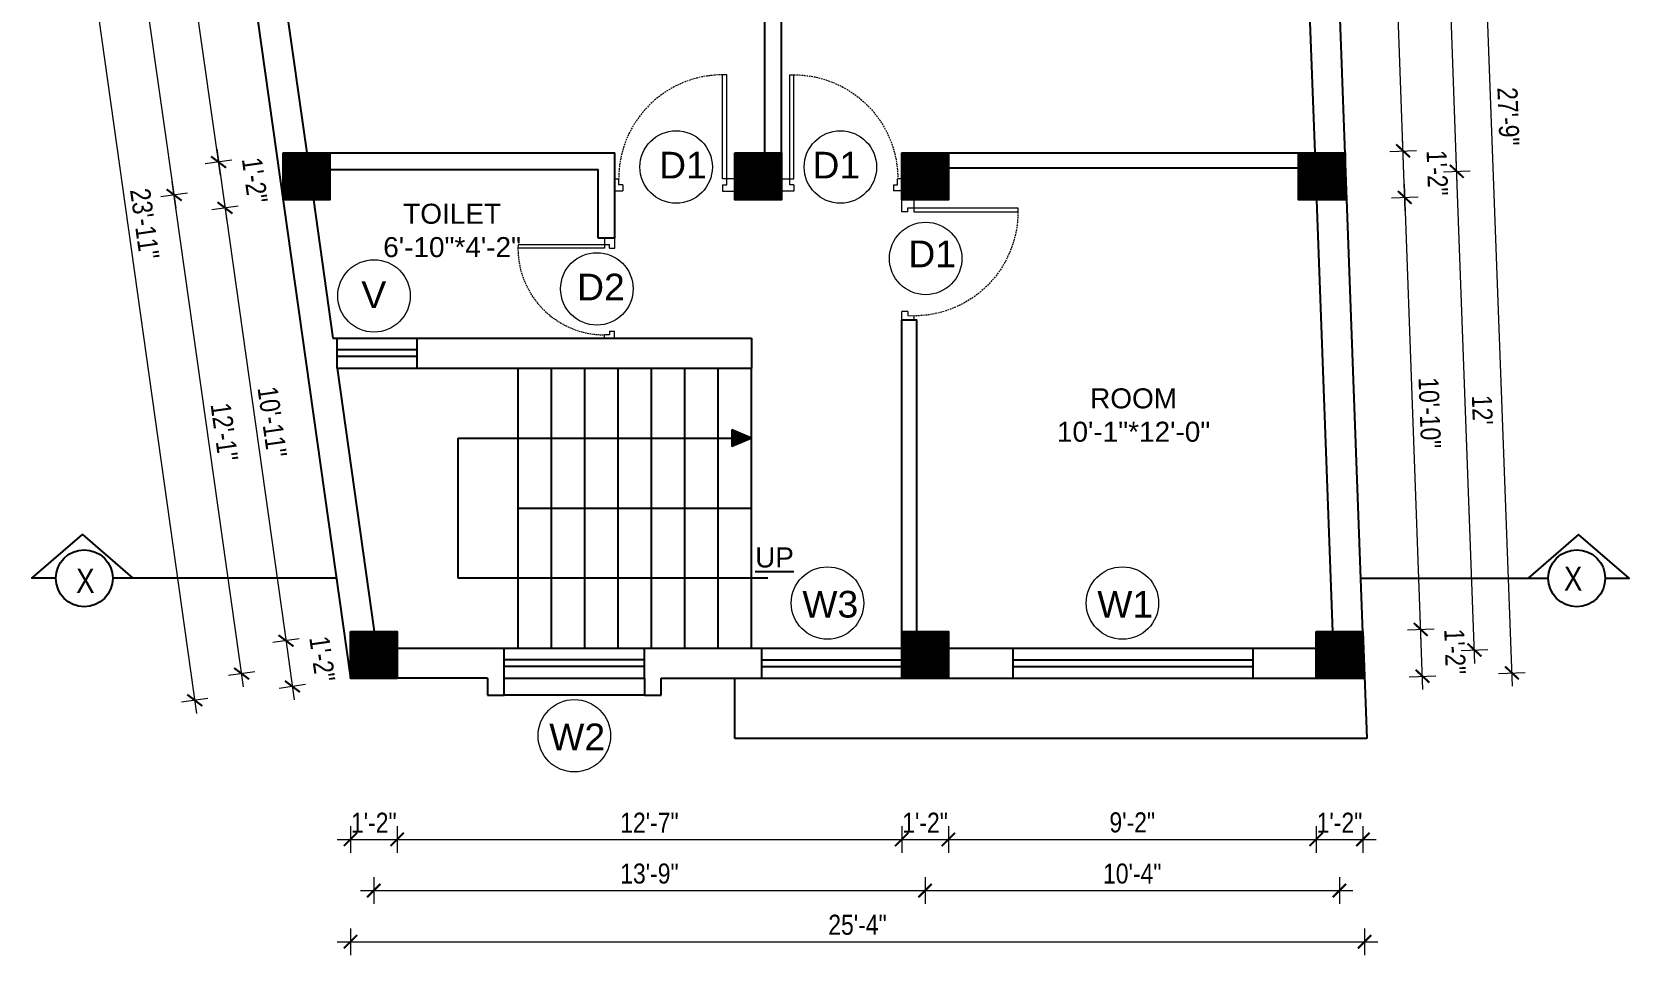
# Model space of a CAD drawing. Header units: inches. Extents: x -5142662 to -4941318, y -3361958 to -3160563.
# Drawn here: x -5002306.5 to -5001827.8, y -3260835.1 to -3260558.4 of the extents above; entities that cross this region are included whole.
import ezdxf

# ---------------------------------------------------------------- set-up
doc = ezdxf.new("R2010")
doc.units = ezdxf.units.IN
doc.header["$LTSCALE"] = 2
doc.header["$MEASUREMENT"] = 0
doc.header["$PDMODE"] = 34
doc.linetypes.add('HIDDEN', pattern=[0.375, 0.25, -0.125])
doc.layers.get('0').update_dxf_attribs({"linetype": 'CONTINUOUS'})
doc.layers.get('DEFPOINTS').update_dxf_attribs({"color": 141, "linetype": 'CONTINUOUS'})
doc.layers.add('A-Hatch', color=7, linetype='CONTINUOUS')
for name, color, linetype, lineweight in [('Annotate-Lite.w', 177, 'CONTINUOUS', 9), ('DIM 1-100', 4, 'CONTINUOUS', 13), ('Door-Window.w', 4, 'CONTINUOUS', 15), ('TEXT', 181, 'CONTINUOUS', 25)]:
    doc.layers.add(name, color=color, linetype=linetype, lineweight=lineweight)
doc.styles.add('ARAIL', font='ARIALN.TTF')
doc.styles.add('arial.', font='arial.ttf')
doc.styles.add('gaurav', font='arial.ttf')
doc.styles.get("Standard").update_dxf_attribs({"font": 'ARIALN.TTF'})
doc.dimstyles.new('1 by 96', dxfattribs={"dimtxt": 6, "dimasz": 4, "dimexe": 4, "dimexo": 4, "dimgap": 2, "dimtad": 1, "dimdec": 0, "dimzin": 0, "dimdsep": 46, "dimlunit": 4, "dimtxsty": 'Standard', "dimblk": 'ARCHTICK', "dimcen": 0, "dimdle": 4, "dimadec": 0, "dimazin": 0, "dimtfac": 1, "dimtdec": 0, "dimtix": 1, "dimtofl": 0, "dimtmove": 1, "dimatfit": 3, "dimldrblk": 'ARCHTICK', "dimfxl": 4, "dimfxlon": 1, "dimtolj": 1, "dimtzin": 0, "dimlwd": -1, "dimlwe": -1, "dimarcsym": 0})

# ---------------------------------------------------------------- blocks, each defined once
blk = doc.blocks.new('3-0')
at = {"ltscale": 3}
for p, q in [((11063.05, 10097.68), (11065.97, 10099.9)), ((11065.25, 10097.81), (11066.71, 10098.92)), ((11065.97, 10099.9), (11066.71, 10098.92)), ((11063.05, 10097.68), (11064.53, 10095.73)), ((11065.99, 10096.84), (11064.53, 10095.73)), ((11065.99, 10096.84), (11065.25, 10097.81)), ((11085.5, 10074.13), (11110.32, 10092.96)), ((11086.24, 10073.15), (11111.05, 10091.97)), ((11111.05, 10091.97), (11110.32, 10092.96)), ((11084.04, 10073.02), (11082.57, 10071.91)), ((11082.57, 10071.91), (11084.79, 10068.98)), ((11084.04, 10073.02), (11084.78, 10072.04)), ((11084.78, 10072.04), (11086.24, 10073.15)), ((11084.79, 10068.98), (11087.72, 10071.2)), ((11086.24, 10073.15), (11085.5, 10074.13)), ((11087.72, 10071.2), (11086.24, 10073.15))]:
    blk.add_line(p, q, dxfattribs=at)
at = {"layer": 'Door-Window.w', "color": 9, "linetype": 'HIDDEN', "lineweight": 18}
blk.add_arc((11085.5, 10074.13), 31.16, 37.1906, 127.1465, dxfattribs=at)
blk = doc.blocks.new('_ArchTick')
at = {"color": 0, "linetype": 'ByBlock', "const_width": 0.15}
blk.add_lwpolyline([(-0.5, -0.5), (0.5, 0.5)], dxfattribs=at)
blk = doc.blocks.new('*D1598')
at = {"layer": 'DEFPOINTS', "color": 0, "ltscale": 0.5, "transparency": 16777216}
for p in [(-5002211.04, -3260752.17), (-5002197.04, -3260752.17), (-5002197.04, -3260800.47)]:
    blk.add_point(p, dxfattribs=at)
at = {"layer": 'DIM 1-100', "color": 0, "ltscale": 0.5, "transparency": 16777216}
for p, q in [((-5002211.04, -3260796.47), (-5002211.04, -3260804.47)), ((-5002197.04, -3260796.47), (-5002197.04, -3260804.47)), ((-5002215.04, -3260800.47), (-5002193.04, -3260800.47))]:
    blk.add_line(p, q, dxfattribs=at)
at = {"layer": 'DIM 1-100', "color": 0, "ltscale": 0.5, "transparency": 16777216, "xscale": 4, "yscale": 4, "zscale": 4, "rotation": 180}
blk.add_blockref('_ArchTick', (-5002211.04, -3260800.47), dxfattribs=at)
at = {"layer": 'DIM 1-100', "color": 0, "ltscale": 0.5, "transparency": 16777216, "xscale": 4, "yscale": 4, "zscale": 4}
blk.add_blockref('_ArchTick', (-5002197.04, -3260800.47), dxfattribs=at)
at = {"layer": 'DIM 1-100', "color": 0, "ltscale": 0.5, "transparency": 16777216, "insert": (-5002204.04, -3260795.45), "char_height": 6, "attachment_point": 5}
blk.add_mtext('\\A1;1\'-2"', dxfattribs=at)
blk = doc.blocks.new('*D1599')
at = {"layer": 'DEFPOINTS', "color": 0, "ltscale": 0.5, "transparency": 16777216}
for p in [(-5002197.04, -3260752.17), (-5002045.8, -3260752.17), (-5002045.8, -3260800.47)]:
    blk.add_point(p, dxfattribs=at)
at = {"layer": 'DIM 1-100', "color": 0, "ltscale": 0.5, "transparency": 16777216}
for p, q in [((-5002197.04, -3260796.47), (-5002197.04, -3260804.47)), ((-5002045.8, -3260796.47), (-5002045.8, -3260804.47)), ((-5002201.04, -3260800.47), (-5002041.8, -3260800.47))]:
    blk.add_line(p, q, dxfattribs=at)
at = {"layer": 'DIM 1-100', "color": 0, "ltscale": 0.5, "transparency": 16777216, "xscale": 4, "yscale": 4, "zscale": 4, "rotation": 180}
blk.add_blockref('_ArchTick', (-5002197.04, -3260800.47), dxfattribs=at)
at = {"layer": 'DIM 1-100', "color": 0, "ltscale": 0.5, "transparency": 16777216, "xscale": 4, "yscale": 4, "zscale": 4}
blk.add_blockref('_ArchTick', (-5002045.8, -3260800.47), dxfattribs=at)
at = {"layer": 'DIM 1-100', "color": 0, "ltscale": 0.5, "transparency": 16777216, "insert": (-5002121.42, -3260795.45), "char_height": 6, "attachment_point": 5}
blk.add_mtext('\\A1;12\'-7"', dxfattribs=at)
blk = doc.blocks.new('*D1600')
at = {"layer": 'DEFPOINTS', "color": 0, "ltscale": 0.5, "transparency": 16777216}
for p in [(-5002045.8, -3260752.17), (-5002031.8, -3260752.17), (-5002031.8, -3260800.47)]:
    blk.add_point(p, dxfattribs=at)
at = {"layer": 'DIM 1-100', "color": 0, "ltscale": 0.5, "transparency": 16777216}
for p, q in [((-5002045.8, -3260796.47), (-5002045.8, -3260804.47)), ((-5002031.8, -3260796.47), (-5002031.8, -3260804.47)), ((-5002049.8, -3260800.47), (-5002027.8, -3260800.47))]:
    blk.add_line(p, q, dxfattribs=at)
at = {"layer": 'DIM 1-100', "color": 0, "ltscale": 0.5, "transparency": 16777216, "xscale": 4, "yscale": 4, "zscale": 4, "rotation": 180}
blk.add_blockref('_ArchTick', (-5002045.8, -3260800.47), dxfattribs=at)
at = {"layer": 'DIM 1-100', "color": 0, "ltscale": 0.5, "transparency": 16777216, "xscale": 4, "yscale": 4, "zscale": 4}
blk.add_blockref('_ArchTick', (-5002031.8, -3260800.47), dxfattribs=at)
at = {"layer": 'DIM 1-100', "color": 0, "ltscale": 0.5, "transparency": 16777216, "insert": (-5002038.8, -3260795.45), "char_height": 6, "attachment_point": 5}
blk.add_mtext('\\A1;1\'-2"', dxfattribs=at)
blk = doc.blocks.new('*D1601')
at = {"layer": 'DEFPOINTS', "color": 0, "ltscale": 0.5, "transparency": 16777216}
for p in [(-5002031.8, -3260752.17), (-5001921.57, -3260752.17), (-5001921.57, -3260800.47)]:
    blk.add_point(p, dxfattribs=at)
at = {"layer": 'DIM 1-100', "color": 0, "ltscale": 0.5, "transparency": 16777216}
for p, q in [((-5002031.8, -3260796.47), (-5002031.8, -3260804.47)), ((-5001921.57, -3260796.47), (-5001921.57, -3260804.47)), ((-5002035.8, -3260800.47), (-5001917.57, -3260800.47))]:
    blk.add_line(p, q, dxfattribs=at)
at = {"layer": 'DIM 1-100', "color": 0, "ltscale": 0.5, "transparency": 16777216, "xscale": 4, "yscale": 4, "zscale": 4, "rotation": 180}
blk.add_blockref('_ArchTick', (-5002031.8, -3260800.47), dxfattribs=at)
at = {"layer": 'DIM 1-100', "color": 0, "ltscale": 0.5, "transparency": 16777216, "xscale": 4, "yscale": 4, "zscale": 4}
blk.add_blockref('_ArchTick', (-5001921.57, -3260800.47), dxfattribs=at)
at = {"layer": 'DIM 1-100', "color": 0, "ltscale": 0.5, "transparency": 16777216, "insert": (-5001976.69, -3260795.4), "char_height": 6, "attachment_point": 5}
blk.add_mtext('\\A1;9\'-2"', dxfattribs=at)
blk = doc.blocks.new('*D1602')
at = {"layer": 'DEFPOINTS', "color": 0, "ltscale": 0.5, "transparency": 16777216}
for p in [(-5001921.57, -3260752.17), (-5001907.57, -3260752.17), (-5001907.57, -3260800.47)]:
    blk.add_point(p, dxfattribs=at)
at = {"layer": 'DIM 1-100', "color": 0, "ltscale": 0.5, "transparency": 16777216}
for p, q in [((-5001921.57, -3260796.47), (-5001921.57, -3260804.47)), ((-5001907.57, -3260796.47), (-5001907.57, -3260804.47)), ((-5001925.57, -3260800.47), (-5001903.57, -3260800.47))]:
    blk.add_line(p, q, dxfattribs=at)
at = {"layer": 'DIM 1-100', "color": 0, "ltscale": 0.5, "transparency": 16777216, "xscale": 4, "yscale": 4, "zscale": 4, "rotation": 180}
blk.add_blockref('_ArchTick', (-5001921.57, -3260800.47), dxfattribs=at)
at = {"layer": 'DIM 1-100', "color": 0, "ltscale": 0.5, "transparency": 16777216, "xscale": 4, "yscale": 4, "zscale": 4}
blk.add_blockref('_ArchTick', (-5001907.57, -3260800.47), dxfattribs=at)
at = {"layer": 'DIM 1-100', "color": 0, "ltscale": 0.5, "transparency": 16777216, "insert": (-5001914.57, -3260795.45), "char_height": 6, "attachment_point": 5}
blk.add_mtext('\\A1;1\'-2"', dxfattribs=at)
blk = doc.blocks.new('*D1533')
at = {"layer": 'DEFPOINTS', "color": 0, "ltscale": 0.5, "transparency": 16777216}
for p in [(-5002266.51, -3260484.38), (-5002249.11, -3260481.93), (-5002231.25, -3260594.67)]:
    blk.add_point(p, dxfattribs=at)
at = {"layer": 'DIM 1-100', "color": 0, "ltscale": 0.5, "transparency": 16777216}
for p, q in [((-5002250.03, -3260601.36), (-5002267.06, -3260480.42)), ((-5002262.54, -3260483.82), (-5002270.47, -3260484.94)), ((-5002246.62, -3260596.84), (-5002254.55, -3260597.95))]:
    blk.add_line(p, q, dxfattribs=at)
at = {"layer": 'DIM 1-100', "color": 0, "ltscale": 0.5, "transparency": 16777216, "xscale": 4, "yscale": 4, "zscale": 4}
for p, rotation in [((-5002266.51, -3260484.38), 98.01894551890229), ((-5002250.58, -3260597.4), 278.0189455189023)]:
    blk.add_blockref('_ArchTick', p, dxfattribs=dict(at, rotation=rotation))
at = {"layer": 'DIM 1-100', "color": 0, "ltscale": 0.5, "transparency": 16777216, "insert": (-5002253.53, -3260540.18), "char_height": 6, "attachment_point": 5, "rotation": 278.0189}
blk.add_mtext('\\A1;9\'-6"', dxfattribs=at)
blk = doc.blocks.new('*D1535')
at = {"layer": 'DEFPOINTS', "color": 0, "ltscale": 0.5, "transparency": 16777216}
for p in [(-5002231.25, -3260594.67), (-5002231.25, -3260608.67), (-5002248.65, -3260611.12)]:
    blk.add_point(p, dxfattribs=at)
at = {"layer": 'DIM 1-100', "color": 0, "ltscale": 0.5, "transparency": 16777216}
for p, q in [((-5002251.14, -3260593.44), (-5002248.09, -3260615.08)), ((-5002246.62, -3260596.84), (-5002254.55, -3260597.95)), ((-5002244.69, -3260610.57), (-5002252.61, -3260611.68))]:
    blk.add_line(p, q, dxfattribs=at)
at = {"layer": 'DIM 1-100', "color": 0, "ltscale": 0.5, "transparency": 16777216, "xscale": 4, "yscale": 4, "zscale": 4}
for p, rotation in [((-5002250.58, -3260597.4), 98.01894551890229), ((-5002248.65, -3260611.12), 278.0189455189023)]:
    blk.add_blockref('_ArchTick', p, dxfattribs=dict(at, rotation=rotation))
at = {"layer": 'DIM 1-100', "color": 0, "ltscale": 0.5, "transparency": 16777216, "insert": (-5002239.69, -3260602.86), "char_height": 6, "attachment_point": 5, "rotation": 278.0189}
blk.add_mtext('\\A1;1\'-2"', dxfattribs=at)
blk = doc.blocks.new('*D1536')
at = {"layer": 'DEFPOINTS', "color": 0, "ltscale": 0.5, "transparency": 16777216}
for p in [(-5002231.25, -3260608.67), (-5002211.04, -3260738.17), (-5002230.37, -3260740.9)]:
    blk.add_point(p, dxfattribs=at)
at = {"layer": 'DIM 1-100', "color": 0, "ltscale": 0.5, "transparency": 16777216}
for p, q in [((-5002249.21, -3260607.16), (-5002229.81, -3260744.86)), ((-5002244.69, -3260610.57), (-5002252.61, -3260611.68)), ((-5002226.41, -3260740.34), (-5002234.33, -3260741.45))]:
    blk.add_line(p, q, dxfattribs=at)
at = {"layer": 'DIM 1-100', "color": 0, "ltscale": 0.5, "transparency": 16777216, "xscale": 4, "yscale": 4, "zscale": 4}
for p, rotation in [((-5002248.65, -3260611.12), 98.01894551890229), ((-5002230.37, -3260740.9), 278.0189455189023)]:
    blk.add_blockref('_ArchTick', p, dxfattribs=dict(at, rotation=rotation))
at = {"layer": 'DIM 1-100', "color": 0, "ltscale": 0.5, "transparency": 16777216, "insert": (-5002234.5, -3260675.3), "char_height": 6, "attachment_point": 5, "rotation": 278.0189}
blk.add_mtext('\\A1;10\'-11"', dxfattribs=at)
blk = doc.blocks.new('*D1537')
at = {"layer": 'DEFPOINTS', "color": 0, "ltscale": 0.5, "transparency": 16777216}
for p in [(-5002211.04, -3260738.17), (-5002211.04, -3260752.17), (-5002228.43, -3260754.62)]:
    blk.add_point(p, dxfattribs=at)
at = {"layer": 'DIM 1-100', "color": 0, "ltscale": 0.5, "transparency": 16777216}
for p, q in [((-5002230.93, -3260736.94), (-5002227.88, -3260758.58)), ((-5002226.41, -3260740.34), (-5002234.33, -3260741.45)), ((-5002224.47, -3260754.07), (-5002232.4, -3260755.18))]:
    blk.add_line(p, q, dxfattribs=at)
at = {"layer": 'DIM 1-100', "color": 0, "ltscale": 0.5, "transparency": 16777216, "xscale": 4, "yscale": 4, "zscale": 4}
for p, rotation in [((-5002230.37, -3260740.9), 98.01894551890229), ((-5002228.43, -3260754.62), 278.0189455189023)]:
    blk.add_blockref('_ArchTick', p, dxfattribs=dict(at, rotation=rotation))
at = {"layer": 'DIM 1-100', "color": 0, "ltscale": 0.5, "transparency": 16777216, "insert": (-5002219.47, -3260746.36), "char_height": 6, "attachment_point": 5, "rotation": 278.0189}
blk.add_mtext('\\A1;1\'-2"', dxfattribs=at)
blk = doc.blocks.new('*D1538')
at = {"layer": 'DEFPOINTS', "color": 0, "ltscale": 0.5, "transparency": 16777216}
for p in [(-5002224.25, -3260601.67), (-5002263.88, -3260607.26), (-5002204.04, -3260745.17)]:
    blk.add_point(p, dxfattribs=at)
at = {"layer": 'DIM 1-100', "color": 0, "ltscale": 0.5, "transparency": 16777216}
for p, q in [((-5002243.11, -3260754.72), (-5002264.44, -3260603.29)), ((-5002259.92, -3260606.7), (-5002267.84, -3260607.81)), ((-5002239.7, -3260750.2), (-5002247.63, -3260751.31))]:
    blk.add_line(p, q, dxfattribs=at)
at = {"layer": 'DIM 1-100', "color": 0, "ltscale": 0.5, "transparency": 16777216, "xscale": 4, "yscale": 4, "zscale": 4}
for p, rotation in [((-5002263.88, -3260607.26), 98.01894551876403), ((-5002243.66, -3260750.76), 278.018945518764)]:
    blk.add_blockref('_ArchTick', p, dxfattribs=dict(at, rotation=rotation))
at = {"layer": 'DIM 1-100', "color": 0, "ltscale": 0.5, "transparency": 16777216, "insert": (-5002248.81, -3260678.31), "char_height": 6, "attachment_point": 5, "rotation": 278.0189}
blk.add_mtext('\\A1;12\'-1"', dxfattribs=at)
blk = doc.blocks.new('*D1539')
at = {"layer": 'DEFPOINTS', "color": 0, "ltscale": 0.5, "transparency": 16777216}
for p in [(-5002242.11, -3260474.93), (-5002281.74, -3260480.51), (-5002224.25, -3260601.67)]:
    blk.add_point(p, dxfattribs=at)
at = {"layer": 'DIM 1-100', "color": 0, "ltscale": 0.5, "transparency": 16777216}
for p, q in [((-5002277.77, -3260479.95), (-5002285.7, -3260481.07)), ((-5002263.32, -3260611.22), (-5002282.29, -3260476.55)), ((-5002259.92, -3260606.7), (-5002267.84, -3260607.81))]:
    blk.add_line(p, q, dxfattribs=at)
at = {"layer": 'DIM 1-100', "color": 0, "ltscale": 0.5, "transparency": 16777216, "xscale": 4, "yscale": 4, "zscale": 4}
for p, rotation in [((-5002281.74, -3260480.51), 98.01894551877217), ((-5002263.88, -3260607.26), 278.0189455187722)]:
    blk.add_blockref('_ArchTick', p, dxfattribs=dict(at, rotation=rotation))
at = {"layer": 'DIM 1-100', "color": 0, "ltscale": 0.5, "transparency": 16777216, "insert": (-5002267.79, -3260543.18), "char_height": 6, "attachment_point": 5, "rotation": 278.0189}
blk.add_mtext('\\A1;10\'-8"', dxfattribs=at)
blk = doc.blocks.new('*D1540')
at = {"layer": 'DEFPOINTS', "color": 0, "ltscale": 0.5, "transparency": 16777216}
for p in [(-5002251.08, -3260467.93), (-5002211.04, -3260752.17), (-5002257.71, -3260758.75)]:
    blk.add_point(p, dxfattribs=at)
at = {"layer": 'DIM 1-100', "color": 0, "ltscale": 0.5, "transparency": 16777216}
for p, q in [((-5002298.31, -3260470.54), (-5002257.15, -3260762.71)), ((-5002293.79, -3260473.95), (-5002301.71, -3260475.06)), ((-5002253.75, -3260758.19), (-5002261.67, -3260759.31))]:
    blk.add_line(p, q, dxfattribs=at)
at = {"layer": 'DIM 1-100', "color": 0, "ltscale": 0.5, "transparency": 16777216, "xscale": 4, "yscale": 4, "zscale": 4}
for p, rotation in [((-5002297.75, -3260474.5), 98.01894551889016), ((-5002257.71, -3260758.75), 278.0189455188902)]:
    blk.add_blockref('_ArchTick', p, dxfattribs=dict(at, rotation=rotation))
at = {"layer": 'DIM 1-100', "color": 0, "ltscale": 0.5, "transparency": 16777216, "insert": (-5002272.72, -3260615.92), "char_height": 6, "attachment_point": 5, "rotation": 278.0189}
blk.add_mtext('\\A1;23\'-11"', dxfattribs=at)
blk = doc.blocks.new('*D1541')
at = {"layer": 'DEFPOINTS', "color": 0, "ltscale": 0.5, "transparency": 16777216}
for p in [(-5002204.04, -3260745.17), (-5002038.8, -3260745.17), (-5002038.8, -3260815.8)]:
    blk.add_point(p, dxfattribs=at)
at = {"layer": 'DIM 1-100', "color": 0, "ltscale": 0.5, "transparency": 16777216}
for p, q in [((-5002204.04, -3260811.8), (-5002204.04, -3260819.8)), ((-5002038.8, -3260811.8), (-5002038.8, -3260819.8)), ((-5002208.04, -3260815.8), (-5002034.8, -3260815.8))]:
    blk.add_line(p, q, dxfattribs=at)
at = {"layer": 'DIM 1-100', "color": 0, "ltscale": 0.5, "transparency": 16777216, "xscale": 4, "yscale": 4, "zscale": 4, "rotation": 180}
blk.add_blockref('_ArchTick', (-5002204.04, -3260815.8), dxfattribs=at)
at = {"layer": 'DIM 1-100', "color": 0, "ltscale": 0.5, "transparency": 16777216, "xscale": 4, "yscale": 4, "zscale": 4}
blk.add_blockref('_ArchTick', (-5002038.8, -3260815.8), dxfattribs=at)
at = {"layer": 'DIM 1-100', "color": 0, "ltscale": 0.5, "transparency": 16777216, "insert": (-5002121.42, -3260810.74), "char_height": 6, "attachment_point": 5}
blk.add_mtext('\\A1;13\'-9"', dxfattribs=at)
blk = doc.blocks.new('*D1542')
at = {"layer": 'DEFPOINTS', "color": 0, "ltscale": 0.5, "transparency": 16777216}
for p in [(-5002038.8, -3260745.17), (-5001914.57, -3260745.19), (-5001914.57, -3260815.8)]:
    blk.add_point(p, dxfattribs=at)
at = {"layer": 'DIM 1-100', "color": 0, "ltscale": 0.5, "transparency": 16777216}
for p, q in [((-5002038.8, -3260811.8), (-5002038.8, -3260819.8)), ((-5001914.57, -3260811.8), (-5001914.57, -3260819.8)), ((-5002042.8, -3260815.8), (-5001910.57, -3260815.8))]:
    blk.add_line(p, q, dxfattribs=at)
at = {"layer": 'DIM 1-100', "color": 0, "ltscale": 0.5, "transparency": 16777216, "xscale": 4, "yscale": 4, "zscale": 4, "rotation": 180}
blk.add_blockref('_ArchTick', (-5002038.8, -3260815.8), dxfattribs=at)
at = {"layer": 'DIM 1-100', "color": 0, "ltscale": 0.5, "transparency": 16777216, "xscale": 4, "yscale": 4, "zscale": 4}
blk.add_blockref('_ArchTick', (-5001914.57, -3260815.8), dxfattribs=at)
at = {"layer": 'DIM 1-100', "color": 0, "ltscale": 0.5, "transparency": 16777216, "insert": (-5001976.69, -3260810.74), "char_height": 6, "attachment_point": 5}
blk.add_mtext('\\A1;10\'-4"', dxfattribs=at)
blk = doc.blocks.new('*D1543')
at = {"layer": 'DEFPOINTS', "color": 0, "ltscale": 0.5, "transparency": 16777216}
for p in [(-5002211.04, -3260752.17), (-5001907.06, -3260752.17), (-5001907.06, -3260831.14)]:
    blk.add_point(p, dxfattribs=at)
at = {"layer": 'DIM 1-100', "color": 0, "ltscale": 0.5, "transparency": 16777216}
for p, q in [((-5002211.04, -3260827.14), (-5002211.04, -3260835.14)), ((-5001907.06, -3260827.14), (-5001907.06, -3260835.14)), ((-5002215.04, -3260831.14), (-5001903.06, -3260831.14))]:
    blk.add_line(p, q, dxfattribs=at)
at = {"layer": 'DIM 1-100', "color": 0, "ltscale": 0.5, "transparency": 16777216, "xscale": 4, "yscale": 4, "zscale": 4, "rotation": 180}
blk.add_blockref('_ArchTick', (-5002211.04, -3260831.14), dxfattribs=at)
at = {"layer": 'DIM 1-100', "color": 0, "ltscale": 0.5, "transparency": 16777216, "xscale": 4, "yscale": 4, "zscale": 4}
blk.add_blockref('_ArchTick', (-5001907.06, -3260831.14), dxfattribs=at)
at = {"layer": 'DIM 1-100', "color": 0, "ltscale": 0.5, "transparency": 16777216, "insert": (-5002059.05, -3260826.08), "char_height": 6, "attachment_point": 5}
blk.add_mtext('\\A1;25\'-4"', dxfattribs=at)
blk = doc.blocks.new('*D1544')
at = {"layer": 'DEFPOINTS', "color": 0, "ltscale": 0.5, "transparency": 16777216}
for p in [(-5001907.57, -3260738.17), (-5001890.2, -3260737.53), (-5001907.06, -3260752.17)]:
    blk.add_point(p, dxfattribs=at)
at = {"layer": 'DIM 1-100', "color": 0, "ltscale": 0.5, "transparency": 16777216}
for p, q in [((-5001889.54, -3260755.53), (-5001890.35, -3260733.53)), ((-5001894.2, -3260737.68), (-5001886.21, -3260737.38)), ((-5001893.68, -3260751.68), (-5001885.69, -3260751.38))]:
    blk.add_line(p, q, dxfattribs=at)
at = {"layer": 'DIM 1-100', "color": 0, "ltscale": 0.5, "transparency": 16777216, "xscale": 4, "yscale": 4, "zscale": 4}
for p, rotation in [((-5001890.2, -3260737.53), 92.11435361987118), ((-5001889.69, -3260751.53), 272.1143536198712)]:
    blk.add_blockref('_ArchTick', p, dxfattribs=dict(at, rotation=rotation))
at = {"layer": 'DIM 1-100', "color": 0, "ltscale": 0.5, "transparency": 16777216, "insert": (-5001879.93, -3260744.16), "char_height": 6, "attachment_point": 5, "rotation": 272.1144}
blk.add_mtext('\\A1;1\'-2"', dxfattribs=at)
blk = doc.blocks.new('*D1545')
at = {"layer": 'DEFPOINTS', "color": 0, "ltscale": 0.5, "transparency": 16777216}
for p in [(-5001912.87, -3260608.67), (-5001894.99, -3260608.01), (-5001907.57, -3260738.17)]:
    blk.add_point(p, dxfattribs=at)
at = {"layer": 'DIM 1-100', "color": 0, "ltscale": 0.5, "transparency": 16777216}
for p, q in [((-5001890.06, -3260741.53), (-5001895.13, -3260604.02)), ((-5001898.98, -3260608.16), (-5001890.99, -3260607.86)), ((-5001894.2, -3260737.68), (-5001886.21, -3260737.38))]:
    blk.add_line(p, q, dxfattribs=at)
at = {"layer": 'DIM 1-100', "color": 0, "ltscale": 0.5, "transparency": 16777216, "xscale": 4, "yscale": 4, "zscale": 4}
for p, rotation in [((-5001894.99, -3260608.01), 92.11435361988055), ((-5001890.2, -3260737.53), 272.1143536198805)]:
    blk.add_blockref('_ArchTick', p, dxfattribs=dict(at, rotation=rotation))
at = {"layer": 'DIM 1-100', "color": 0, "ltscale": 0.5, "transparency": 16777216, "insert": (-5001887.54, -3260672.59), "char_height": 6, "attachment_point": 5, "rotation": 272.1144}
blk.add_mtext('\\A1;10\'-10"', dxfattribs=at)
blk = doc.blocks.new('*D1546')
at = {"layer": 'DEFPOINTS', "color": 0, "ltscale": 0.5, "transparency": 16777216}
for p in [(-5001912.87, -3260594.67), (-5001895.5, -3260594.03), (-5001912.87, -3260608.67)]:
    blk.add_point(p, dxfattribs=at)
at = {"layer": 'DIM 1-100', "color": 0, "ltscale": 0.5, "transparency": 16777216}
for p, q in [((-5001894.84, -3260612.01), (-5001895.65, -3260590.03)), ((-5001899.5, -3260594.18), (-5001891.51, -3260593.88)), ((-5001898.98, -3260608.16), (-5001890.99, -3260607.86))]:
    blk.add_line(p, q, dxfattribs=at)
at = {"layer": 'DIM 1-100', "color": 0, "ltscale": 0.5, "transparency": 16777216, "xscale": 4, "yscale": 4, "zscale": 4}
for p, rotation in [((-5001895.5, -3260594.03), 92.11435361988055), ((-5001894.99, -3260608.01), 272.1143536198805)]:
    blk.add_blockref('_ArchTick', p, dxfattribs=dict(at, rotation=rotation))
at = {"layer": 'DIM 1-100', "color": 0, "ltscale": 0.5, "transparency": 16777216, "insert": (-5001885.23, -3260600.65), "char_height": 6, "attachment_point": 5, "rotation": 272.1144}
blk.add_mtext('\\A1;1\'-2"', dxfattribs=at)
blk = doc.blocks.new('*D1547')
at = {"layer": 'DEFPOINTS', "color": 0, "ltscale": 0.5, "transparency": 16777216}
for p in [(-5001919.36, -3260434.99), (-5001901.4, -3260434.33), (-5001912.87, -3260594.67)]:
    blk.add_point(p, dxfattribs=at)
at = {"layer": 'DIM 1-100', "color": 0, "ltscale": 0.5, "transparency": 16777216}
for p, q in [((-5001895.35, -3260598.03), (-5001901.55, -3260430.33)), ((-5001905.4, -3260434.48), (-5001897.4, -3260434.18)), ((-5001899.5, -3260594.18), (-5001891.51, -3260593.88))]:
    blk.add_line(p, q, dxfattribs=at)
at = {"layer": 'DIM 1-100', "color": 0, "ltscale": 0.5, "transparency": 16777216, "xscale": 4, "yscale": 4, "zscale": 4}
for p, rotation in [((-5001901.4, -3260434.33), 92.11435361988055), ((-5001895.5, -3260594.03), 272.1143536198805)]:
    blk.add_blockref('_ArchTick', p, dxfattribs=dict(at, rotation=rotation))
at = {"layer": 'DIM 1-100', "color": 0, "ltscale": 0.5, "transparency": 16777216, "insert": (-5001893.39, -3260513.99), "char_height": 6, "attachment_point": 5, "rotation": 272.1144}
blk.add_mtext('\\A1;13\'-4"', dxfattribs=at)
blk = doc.blocks.new('*D1549')
at = {"layer": 'DEFPOINTS', "color": 0, "ltscale": 0.5, "transparency": 16777216}
for p in [(-5001879.4, -3260600.18), (-5001919.87, -3260601.67), (-5001914.57, -3260745.17)]:
    blk.add_point(p, dxfattribs=at)
at = {"layer": 'DIM 1-100', "color": 0, "ltscale": 0.5, "transparency": 16777216}
for p, q in [((-5001883.4, -3260600.33), (-5001875.41, -3260600.03)), ((-5001873.96, -3260747.68), (-5001879.55, -3260596.18)), ((-5001878.1, -3260743.83), (-5001870.11, -3260743.53))]:
    blk.add_line(p, q, dxfattribs=at)
at = {"layer": 'DIM 1-100', "color": 0, "ltscale": 0.5, "transparency": 16777216, "xscale": 4, "yscale": 4, "zscale": 4}
for p, rotation in [((-5001879.4, -3260600.18), 92.11435361966569), ((-5001874.1, -3260743.68), 272.1143536196657)]:
    blk.add_blockref('_ArchTick', p, dxfattribs=dict(at, rotation=rotation))
at = {"layer": 'DIM 1-100', "color": 0, "ltscale": 0.5, "transparency": 16777216, "insert": (-5001871.74, -3260671.74), "char_height": 6, "attachment_point": 5, "rotation": 272.1144}
blk.add_mtext("\\A1;12'", dxfattribs=at)
blk = doc.blocks.new('*D1550')
at = {"layer": 'DEFPOINTS', "color": 0, "ltscale": 0.5, "transparency": 16777216}
for p in [(-5001885.82, -3260426.49), (-5001926.36, -3260427.99), (-5001919.87, -3260601.67)]:
    blk.add_point(p, dxfattribs=at)
at = {"layer": 'DIM 1-100', "color": 0, "ltscale": 0.5, "transparency": 16777216}
for p, q in [((-5001879.26, -3260604.18), (-5001885.96, -3260422.5)), ((-5001889.81, -3260426.64), (-5001881.82, -3260426.35)), ((-5001883.4, -3260600.33), (-5001875.41, -3260600.03))]:
    blk.add_line(p, q, dxfattribs=at)
at = {"layer": 'DIM 1-100', "color": 0, "ltscale": 0.5, "transparency": 16777216, "xscale": 4, "yscale": 4, "zscale": 4}
for p, rotation in [((-5001885.82, -3260426.49), 92.11435361967206), ((-5001879.4, -3260600.18), 272.114353619672)]:
    blk.add_blockref('_ArchTick', p, dxfattribs=dict(at, rotation=rotation))
at = {"layer": 'DIM 1-100', "color": 0, "ltscale": 0.5, "transparency": 16777216, "insert": (-5001877.55, -3260513.15), "char_height": 6, "attachment_point": 5, "rotation": 272.1144}
blk.add_mtext('\\A1;14\'-6"', dxfattribs=at)
blk = doc.blocks.new('*D1551')
at = {"layer": 'DEFPOINTS', "color": 0, "ltscale": 0.5, "transparency": 16777216}
for p in [(-5001875.18, -3260417.29), (-5001919.36, -3260418.92), (-5001907.06, -3260752.17)]:
    blk.add_point(p, dxfattribs=at)
at = {"layer": 'DIM 1-100', "color": 0, "ltscale": 0.5, "transparency": 16777216}
for p, q in [((-5001862.73, -3260754.54), (-5001875.33, -3260413.29)), ((-5001879.18, -3260417.44), (-5001871.19, -3260417.14)), ((-5001866.88, -3260750.69), (-5001858.88, -3260750.39))]:
    blk.add_line(p, q, dxfattribs=at)
at = {"layer": 'DIM 1-100', "color": 0, "ltscale": 0.5, "transparency": 16777216, "xscale": 4, "yscale": 4, "zscale": 4}
for p, rotation in [((-5001875.18, -3260417.29), 92.11435361988767), ((-5001862.88, -3260750.54), 272.1143536198877)]:
    blk.add_blockref('_ArchTick', p, dxfattribs=dict(at, rotation=rotation))
at = {"layer": 'DIM 1-100', "color": 0, "ltscale": 0.5, "transparency": 16777216, "insert": (-5001863.97, -3260583.73), "char_height": 6, "attachment_point": 5, "rotation": 272.1144}
blk.add_mtext('\\A1;27\'-9"', dxfattribs=at)

msp = doc.modelspace()

# ---------------------------------------------------------------- hatches: boundary and pattern name
at = {"layer": 'A-Hatch', "ltscale": 0.5}
h = msp.add_hatch(dxfattribs=at)
h.set_pattern_fill('ANSI31', color=256)
h.set_pattern_definition([(45, (89201.46079, -2189.20209), (-0.0883883476483, 0.0883883476483), [])])
h.paths.add_polyline_path([(-5002217.25, -3260594.67), (-5002231.25, -3260594.67), (-5002231.25, -3260608.67), (-5002217.25, -3260608.67)])
h = msp.add_hatch(dxfattribs=at)
h.set_pattern_fill('ANSI31', color=256)
h.set_pattern_definition([(45, (89336.91249, -2189.20209), (-0.0883883476483, 0.0883883476483), [])])
h.paths.add_polyline_path([(-5002081.8, -3260594.67), (-5002095.8, -3260594.67), (-5002095.8, -3260608.67), (-5002081.8, -3260608.67)])
h = msp.add_hatch(dxfattribs=at)
h.set_pattern_fill('ANSI31', color=256)
h.set_pattern_definition([(45, (89386.91249, -2189.20209), (-0.0883883476483, 0.0883883476483), [])])
h.paths.add_polyline_path([(-5002031.8, -3260594.67), (-5002045.8, -3260594.67), (-5002045.8, -3260608.67), (-5002031.8, -3260608.67)])
h = msp.add_hatch(dxfattribs=at)
h.set_pattern_fill('ANSI31', color=256)
h.set_pattern_definition([(45, (89505.84206, -2189.20209), (-0.0883883476483, 0.0883883476483), [])])
h.paths.add_polyline_path([(-5001912.87, -3260594.67), (-5001926.87, -3260594.67), (-5001926.87, -3260608.67), (-5001912.87, -3260608.67)])
h = msp.add_hatch(dxfattribs=at)
h.set_pattern_fill('ANSI31', color=256)
h.set_pattern_definition([(45, (89163.73709, -1901.94345), (-0.0883883476483, 0.0883883476483), [])])
h.paths.add_polyline_path([(-5002096.72, -3260677.66), (-5002096.72, -3260682.68), (-5002090.8, -3260680.17)])
h = msp.add_hatch(dxfattribs=at)
h.set_pattern_fill('ANSI31', color=256)
h.set_pattern_definition([(45, (89221.67679, -2332.70209), (-0.0883883476483, 0.0883883476483), [])])
h.paths.add_polyline_path([(-5002197.04, -3260738.17), (-5002211.04, -3260738.17), (-5002211.04, -3260752.17), (-5002197.04, -3260752.17)])
h = msp.add_hatch(dxfattribs=at)
h.set_pattern_fill('ANSI31', color=256)
h.set_pattern_definition([(45, (89386.91249, -2332.70209), (-0.0883883476483, 0.0883883476483), [])])
h.paths.add_polyline_path([(-5002031.8, -3260738.17), (-5002045.8, -3260738.17), (-5002045.8, -3260752.17), (-5002031.8, -3260752.17)])
h = msp.add_hatch(dxfattribs=at)
h.set_pattern_fill('ANSI31', color=256)
h.set_pattern_definition([(45, (89511.14067, -2332.72114), (-0.0883883476483, 0.0883883476483), [])])
h.paths.add_polyline_path([(-5001907.57, -3260738.19), (-5001921.57, -3260738.19), (-5001921.57, -3260752.19), (-5001907.57, -3260752.19)])

# ---------------------------------------------------------------- linework, layer by layer
at = {"ltscale": 0.5}
for p, q in [((-5001921.88, -3260594.67), (-5001927.77, -3260434.99)), ((-5002081.8, -3260599.17), (-5002081.8, -3260452.22)), ((-5002086.8, -3260594.67), (-5002086.8, -3260458.99)), ((-5002240.02, -3260481.93), (-5002224.14, -3260594.67)), ((-5002217.25, -3260594.67), (-5002131.8, -3260594.67)), ((-5002131.8, -3260620.17), (-5002131.8, -3260594.67)), ((-5002045.8, -3260594.67), (-5001921.88, -3260594.67)), ((-5002045.8, -3260599.17), (-5002045.8, -3260594.67)), ((-5002217.25, -3260599.67), (-5002136.8, -3260599.67)), ((-5002136.8, -3260620.17), (-5002136.8, -3260599.67)), ((-5002031.8, -3260599.17), (-5001926.87, -3260599.17)), ((-5002222.16, -3260608.67), (-5002216.32, -3260650.17)), ((-5001916.58, -3260738.19), (-5001921.36, -3260608.67)), ((-5002131.8, -3260620.17), (-5002136.8, -3260620.17)), ((-5002045.8, -3260743.17), (-5002045.8, -3260644.67)), ((-5002045.8, -3260644.67), (-5002041.3, -3260644.67)), ((-5002041.3, -3260738.17), (-5002041.3, -3260644.67)), ((-5002216.32, -3260650.17), (-5002090.8, -3260650.17)), ((-5002215.05, -3260659.17), (-5002215.05, -3260650.17)), ((-5002191.05, -3260659.17), (-5002191.05, -3260650.17)), ((-5002090.8, -3260650.17), (-5002090.8, -3260659.17)), ((-5002191.05, -3260653.67), (-5002215.05, -3260653.67)), ((-5002191.05, -3260655.67), (-5002215.05, -3260655.67)), ((-5002215.05, -3260659.17), (-5002203.92, -3260738.17)), ((-5002215.05, -3260659.17), (-5002090.8, -3260659.17)), ((-5002160.8, -3260701.17), (-5002160.8, -3260659.17)), ((-5002150.8, -3260701.17), (-5002150.8, -3260659.17)), ((-5002140.8, -3260701.17), (-5002140.8, -3260659.17)), ((-5002130.8, -3260701.17), (-5002130.8, -3260659.17)), ((-5002120.8, -3260701.17), (-5002120.8, -3260659.17)), ((-5002110.8, -3260701.17), (-5002110.8, -3260659.17)), ((-5002100.8, -3260701.17), (-5002100.8, -3260659.17)), ((-5002090.8, -3260701.17), (-5002090.8, -3260659.17)), ((-5002178.73, -3260722.17), (-5002178.73, -3260680.17)), ((-5002178.73, -3260680.17), (-5002096.72, -3260680.17)), ((-5002090.8, -3260680.17), (-5002096.72, -3260677.66)), ((-5002096.72, -3260677.66), (-5002096.72, -3260682.68)), ((-5002090.8, -3260680.17), (-5002096.72, -3260682.68)), ((-5002160.8, -3260743.17), (-5002160.8, -3260701.17)), ((-5002160.8, -3260701.17), (-5002090.8, -3260701.17)), ((-5002150.8, -3260743.17), (-5002150.8, -3260701.17)), ((-5002140.8, -3260743.17), (-5002140.8, -3260701.17)), ((-5002130.8, -3260743.17), (-5002130.8, -3260701.17)), ((-5002120.8, -3260743.17), (-5002120.8, -3260701.17)), ((-5002110.8, -3260743.17), (-5002110.8, -3260701.17)), ((-5002100.8, -3260743.17), (-5002100.8, -3260701.17)), ((-5002090.8, -3260743.17), (-5002090.8, -3260701.17)), ((-5002085.96, -3260722.17), (-5002178.73, -3260722.17)), ((-5001907.57, -3260738.17), (-5001906.39, -3260770.17)), ((-5002197.04, -3260743.17), (-5002045.8, -3260743.17)), ((-5002164.92, -3260752.17), (-5002164.92, -3260743.17)), ((-5002122.92, -3260752.17), (-5002122.92, -3260743.17)), ((-5002087.8, -3260743.17), (-5002087.8, -3260752.17)), ((-5002031.8, -3260743.17), (-5001921.57, -3260743.17)), ((-5002012.43, -3260752.17), (-5002012.43, -3260743.17)), ((-5001940.43, -3260752.17), (-5001940.43, -3260743.17)), ((-5002122.92, -3260746.67), (-5002164.92, -3260746.67)), ((-5002122.92, -3260748.67), (-5002164.92, -3260748.67)), ((-5002087.8, -3260746.67), (-5002045.82, -3260746.67)), ((-5002087.8, -3260748.67), (-5002045.8, -3260748.67)), ((-5002012.43, -3260746.67), (-5001940.43, -3260746.67)), ((-5002012.43, -3260748.67), (-5001940.43, -3260748.67)), ((-5002169.92, -3260752.17), (-5002197.04, -3260752.17)), ((-5002169.92, -3260752.17), (-5002169.92, -3260757.17)), ((-5002164.92, -3260757.17), (-5002164.92, -3260752.17)), ((-5002122.92, -3260752.17), (-5002122.92, -3260757.17)), ((-5002117.92, -3260757.17), (-5002117.92, -3260752.17)), ((-5002095.8, -3260770.17), (-5002095.8, -3260752.17)), ((-5002169.92, -3260757.17), (-5002164.92, -3260757.17)), ((-5002122.92, -3260757.17), (-5002164.92, -3260757.17)), ((-5002122.92, -3260757.17), (-5002117.92, -3260757.17)), ((-5001906.39, -3260770.17), (-5002095.8, -3260770.17))]:
    msp.add_line(p, q, dxfattribs=at)
for points in [[(-5002045.8, -3260752.17), (-5001907.06, -3260752.17), (-5001919.36, -3260418.92), (-5002045.8, -3260437.6)], [(-5002081.8, -3260442.92), (-5002251.08, -3260467.93), (-5002211.04, -3260752.17), (-5002197.04, -3260752.17)], [(-5002164.92, -3260752.17), (-5002122.92, -3260752.17)], [(-5002117.92, -3260752.17), (-5002045.84, -3260752.17)]]:
    msp.add_lwpolyline(points, dxfattribs=at)
for points in [[(-5002231.25, -3260594.67), (-5002217.25, -3260594.67), (-5002217.25, -3260608.67), (-5002231.25, -3260608.67)], [(-5002095.8, -3260594.67), (-5002081.8, -3260594.67), (-5002081.8, -3260608.67), (-5002095.8, -3260608.67)], [(-5002045.8, -3260594.67), (-5002031.8, -3260594.67), (-5002031.8, -3260608.67), (-5002045.8, -3260608.67)], [(-5001926.87, -3260594.67), (-5001912.87, -3260594.67), (-5001912.87, -3260608.67), (-5001926.87, -3260608.67)], [(-5002211.04, -3260738.17), (-5002197.04, -3260738.17), (-5002197.04, -3260752.17), (-5002211.04, -3260752.17)], [(-5002045.8, -3260738.17), (-5002031.8, -3260738.17), (-5002031.8, -3260752.17), (-5002045.8, -3260752.17)], [(-5001921.57, -3260738.17), (-5001907.57, -3260738.17), (-5001907.57, -3260752.17), (-5001921.57, -3260752.17)]]:
    msp.add_lwpolyline(points, close=True, dxfattribs=at)
at = {"layer": 'Annotate-Lite.w', "ltscale": 0.005}
for centre in [(-5002113.42, -3260598.87), (-5002064.18, -3260598.87), (-5002038.61, -3260626.29), (-5002203.97, -3260637.53), (-5002137.18, -3260635.42), (-5002068.05, -3260729.6), (-5001979.64, -3260729.6), (-5002143.92, -3260769.38)]:
    msp.add_circle(centre, 10.86, dxfattribs=at)
at = {"layer": 'TEXT'}
for points in [[(-5002299.37, -3260722.17), (-5002306.51, -3260722.17), (-5002291.37, -3260709.09), (-5002276.23, -3260722.17)], [(-5001834.91, -3260722.17), (-5001827.77, -3260722.17), (-5001842.91, -3260709.09), (-5001858.05, -3260722.17)], [(-5002215.26, -3260722.17), (-5002282.3, -3260722.17)], [(-5001908.16, -3260722.17), (-5001851.98, -3260722.17)]]:
    msp.add_lwpolyline(points, dxfattribs=at)
for centre in [(-5002290.84, -3260722.17), (-5001843.44, -3260722.17)]:
    msp.add_circle(centre, 8.53, dxfattribs=at)

# ---------------------------------------------------------------- block references
at = {"layer": 'Door-Window.w', "linetype": 'ByBlock'}
for p, xscale, yscale, zscale, rotation in [((-5000775.24, -3275519.8), 0.999791003999291, 0.9997910037636757, 0.9997910039624013, 52.80940477362314), ((-5003402.36, -3275519.8), -0.9997910039992908, 0.9997910037636757, 0.9997910039624013, 307.1905952263768), ((-5016959.53, -3259288.11), -0.9997910039992909, 0.9997910037636757, 0.9997910039624013, 217.1905952263769), ((-4989702.24, -3259536.27), 0.8331589851548311, 0.8331589852459729, 0.8331589850765497, 142.7330628721138)]:
    msp.add_blockref('3-0', p, dxfattribs=dict(at, xscale=xscale, yscale=yscale, zscale=zscale, rotation=rotation))

# ---------------------------------------------------------------- texts
at = {"layer": 'Annotate-Lite.w', "ltscale": 0.005, "char_height": 8, "style": 'gaurav'}
for s, insert, attachment_point in [('D1', (-5002118.51, -3260594.31), 1), ('D1', (-5002058.26, -3260594.31), 3), ('D1', (-5002043.8, -3260628.93), 7), ('V', (-5002207.76, -3260641.19), 7), ('D2', (-5002143.1, -3260630.86), 1), ('W3', (-5002075.59, -3260725.95), 1), ('W1', (-5001987.18, -3260725.95), 1), ('W2', (-5002151.46, -3260765.73), 1)]:
    msp.add_mtext_dynamic_manual_height_columns(s, width=8, gutter_width=100, heights=[0], dxfattribs=dict(at, insert=insert, attachment_point=attachment_point))
at = {"layer": 'TEXT', "lineweight": -2, "char_height": 6, "attachment_point": 5, "style": 'arial.'}
for s, insert in [('TOILET\\P6\'-10"*4\'-2"', (-5002180.56, -3260617.93)), ('ROOM\\P10\'-1"*12\'-0"', (-5001976.29, -3260673.28))]:
    msp.add_mtext_dynamic_manual_height_columns(s, width=45.7314, gutter_width=30, heights=[0], dxfattribs=dict(at, insert=insert))
at = {"layer": 'TEXT', "lineweight": -2, "insert": (-5002083.93, -3260715.97), "char_height": 6, "width": 26.6739, "attachment_point": 5, "style": 'arial.'}
msp.add_mtext('{\\LUP}', dxfattribs=at)
at = {"layer": 'TEXT', "char_height": 7.2, "style": 'ARAIL'}
for insert, attachment_point in [((-5002287.75, -3260719.34), 3), ((-5001847.28, -3260718.67), 1)]:
    msp.add_mtext_dynamic_manual_height_columns('X', width=125.4648, gutter_width=90, heights=[0], dxfattribs=dict(at, insert=insert, attachment_point=attachment_point))

# ---------------------------------------------------------------- dimensions: what is measured, and where the dimension line sits
at = {"layer": 'DIM 1-100', "ltscale": 0.5}
for p1, p2, distance, picture, middle in [((-5001907.06, -3260752.17), (-5001919.36, -3260418.92), -44.21, '*D1551', (-5001863.97, -3260583.73)), ((-5002251.08, -3260467.93), (-5002211.04, -3260752.17), -47.13, '*D1540', (-5002272.72, -3260615.92)), ((-5001914.57, -3260745.17), (-5001919.87, -3260601.67), -40.5, '*D1549', (-5001871.74, -3260671.74)), ((-5002204.04, -3260745.17), (-5002224.25, -3260601.67), 40.02, '*D1538', (-5002248.81, -3260678.31))]:
    dim = msp.add_aligned_dim(p1=p1, p2=p2, distance=distance, dimstyle='1 by 96', dxfattribs=at)
    dim.commit()
    dim.dimension.update_dxf_attribs({"geometry": picture, "text_midpoint": middle})
for base, p1, p2, angle, picture, middle in [((-5001885.82, -3260426.49), (-5001919.87, -3260601.67), (-5001926.36, -3260427.99), 272.1144, '*D1550', (-5001877.55, -3260513.15)), ((-5001901.4, -3260434.33), (-5001912.87, -3260594.67), (-5001919.36, -3260434.99), 272.1144, '*D1547', (-5001893.39, -3260513.99)), ((-5002281.74, -3260480.51), (-5002224.25, -3260601.67), (-5002242.11, -3260474.93), 278.0189, '*D1539', (-5002267.79, -3260543.18)), ((-5002266.51, -3260484.38), (-5002231.25, -3260594.67), (-5002249.11, -3260481.93), 278.0189, '*D1533', (-5002253.53, -3260540.18)), ((-5001894.99, -3260608.01), (-5001907.57, -3260738.17), (-5001912.87, -3260608.67), 272.1144, '*D1545', (-5001887.54, -3260672.59)), ((-5002230.37, -3260740.9), (-5002231.25, -3260608.67), (-5002211.04, -3260738.17), 278.0189, '*D1536', (-5002234.5, -3260675.3))]:
    dim = msp.add_linear_dim(base=base, p1=p1, p2=p2, angle=angle, dimstyle='1 by 96', dxfattribs=at)
    dim.commit()
    dim.dimension.update_dxf_attribs({"geometry": picture, "text_midpoint": middle})
for base, p1, p2, angle, picture, middle, dimtype in [((-5001895.5, -3260594.03), (-5001912.87, -3260608.67), (-5001912.87, -3260594.67), 272.1144, '*D1546', (-5001890.24, -3260600.84), 160), ((-5002248.65, -3260611.12), (-5002231.25, -3260594.67), (-5002231.25, -3260608.67), 278.0189, '*D1535', (-5002244.65, -3260603.56), 160), ((-5001890.2, -3260737.53), (-5001907.06, -3260752.17), (-5001907.57, -3260738.17), 92.1144, '*D1544', (-5001884.94, -3260744.35), 161), ((-5002228.43, -3260754.62), (-5002211.04, -3260738.17), (-5002211.04, -3260752.17), 278.0189, '*D1537', (-5002224.44, -3260747.06), 160)]:
    dim = msp.add_linear_dim(base=base, p1=p1, p2=p2, angle=angle, dimstyle='1 by 96', dxfattribs=at)
    dim.commit()
    dim.dimension.update_dxf_attribs({"geometry": picture, "text_midpoint": middle, "dimtype": dimtype})
for base, p1, p2, picture, middle in [((-5002038.8, -3260815.8), (-5002204.04, -3260745.17), (-5002038.8, -3260745.17), '*D1541', (-5002121.42, -3260810.74)), ((-5001914.57, -3260815.8), (-5002038.8, -3260745.17), (-5001914.57, -3260745.19), '*D1542', (-5001976.69, -3260810.74)), ((-5001907.06, -3260831.14), (-5002211.04, -3260752.17), (-5001907.06, -3260752.17), '*D1543', (-5002059.05, -3260826.08)), ((-5002045.8, -3260800.47), (-5002197.04, -3260752.17), (-5002045.8, -3260752.17), '*D1599', (-5002121.42, -3260795.45)), ((-5001921.57, -3260800.47), (-5002031.8, -3260752.17), (-5001921.57, -3260752.17), '*D1601', (-5001976.69, -3260795.4))]:
    dim = msp.add_linear_dim(base=base, p1=p1, p2=p2, dimstyle='1 by 96', dxfattribs=at)
    dim.commit()
    dim.dimension.update_dxf_attribs({"geometry": picture, "text_midpoint": middle})
for base, p1, p2, picture, middle in [((-5002197.04, -3260800.47), (-5002211.04, -3260752.17), (-5002197.04, -3260752.17), '*D1598', (-5002204.04, -3260800.47)), ((-5002031.8, -3260800.47), (-5002045.8, -3260752.17), (-5002031.8, -3260752.17), '*D1600', (-5002038.8, -3260800.47)), ((-5001907.57, -3260800.47), (-5001921.57, -3260752.17), (-5001907.57, -3260752.17), '*D1602', (-5001914.57, -3260800.47))]:
    dim = msp.add_linear_dim(base=base, p1=p1, p2=p2, dimstyle='1 by 96', dxfattribs=at)
    dim.commit()
    dim.dimension.update_dxf_attribs({"geometry": picture, "text_midpoint": middle, "dimtype": 160})

doc.saveas('drawing.dxf')
